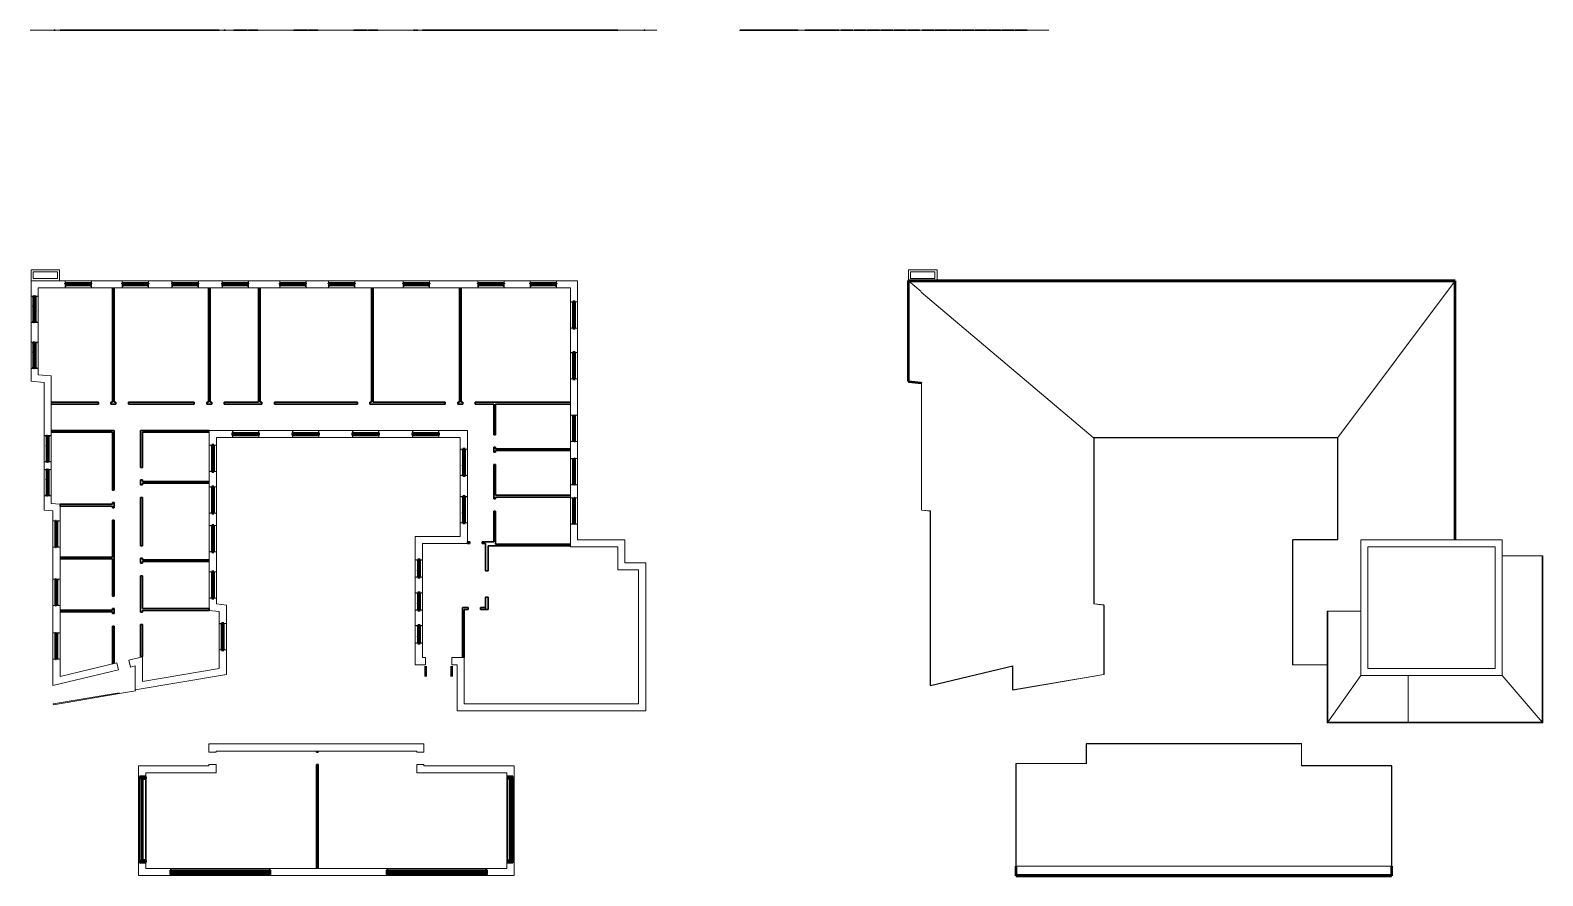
# Model space of a CAD drawing. Header units: inches. Extents: x -3048 to 2593, y -3508 to 2302.
# Drawn here: x -1541 to 2593, y -3508 to -1196 of the extents above; entities that cross this region are included whole.
import ezdxf

# ---------------------------------------------------------------- set-up
doc = ezdxf.new("R2010")
doc.units = ezdxf.units.IN
doc.header["$MEASUREMENT"] = 0
doc.linetypes.add('Dash 1_16_', pattern=[0.125, 0.0625, -0.0625])
for name, color, linetype, lineweight in [('A-CLNG', 13, 'Continuous', 30), ('A-DOOR', 31, 'Continuous', 30), ('A-DOOR-GLAZ', 31, 'Continuous', 50), ('A-FLOR-HRAL', 11, 'Continuous', 9), ('A-GLAZ', 151, 'Continuous', 30), ('A-ROOF', 132, 'Continuous', 13), ('A-ROOF-MCUT', 132, 'Continuous', 50), ('A-ROOF-OTLN', 132, 'Continuous', 9), ('A-WALL', 113, 'Continuous', 13), ('C-TOPO', 7, 'Dash 1_16_', 9), ('I-WALL', 2, 'Continuous', 30)]:
    doc.layers.add(name, color=color, linetype=linetype, lineweight=lineweight)
doc.layers.get('A-DOOR').off()

# ---------------------------------------------------------------- blocks, each defined once
blk = doc.blocks.new('Double-Glass 1 - 72_ x 78_-129571-Level 2')
at = {"layer": 'A-DOOR-GLAZ', "color": 50}
for p, q in [((-35, -42.6), (-35, -13.8)), ((35, -13.8), (35, -42.6))]:
    blk.add_line(p, q, dxfattribs=at)
blk = doc.blocks.new('Golden Proportion - Wood 6_w-135343-Level 2')
at = {"layer": 'A-GLAZ', "color": 50, "lineweight": 50}
for p, q in [((-34.8, 3), (-36, 3)), ((-34.8, 1), (-34.8, 3)), ((-32.8, 2.5), (-34.8, 2.5)), ((-34.8, 2.5), (-34.8, 1)), ((-34.8, 1), (-32.8, 1)), ((-33.5, 1), (-34.8, 1)), ((-33.5, -3), (-33.5, 1)), ((-32.8, 1), (-32.8, 2.5)), ((-9.5, 2), (-32.8, 2)), ((-32.8, 2), (-32.8, 1.5)), ((-32.8, 1.5), (-9.5, 1.5)), ((-7.5, 2.5), (-9.5, 2.5)), ((-9.5, 2.5), (-9.5, 1)), ((-9.5, 1.5), (-9.5, 2)), ((-9.5, 1), (-7.5, 1)), ((-7.5, 1), (-7.5, 2.5)), ((32.7, 2), (-7.5, 2)), ((-7.5, 2), (-7.5, 1.5)), ((-7.5, 1.5), (32.7, 1.5)), ((34.7, 2.5), (32.7, 2.5)), ((32.7, 2.5), (32.7, 1)), ((32.7, 1.5), (32.7, 2)), ((32.7, 1), (34.7, 1)), ((34.7, 1), (33.5, 1)), ((33.5, 1), (33.5, -3)), ((34.7, 3), (34.7, 1)), ((36, 3), (34.7, 3)), ((34.7, 1), (34.7, 2.5)), ((-36, -3), (-33.5, -3)), ((33.5, -3), (36, -3))]:
    blk.add_line(p, q, dxfattribs=at)
at = {"layer": 'A-GLAZ', "color": 10}
for p, q in [((34.7, 3), (-34.8, 3)), ((-32.8, 2.5), (-9.5, 2.5)), ((-9.5, 1), (-32.8, 1)), ((-7.5, 2.5), (32.7, 2.5)), ((32.7, 1), (-7.5, 1)), ((-33.5, -3), (33.5, -3))]:
    blk.add_line(p, q, dxfattribs=at)
blk = doc.blocks.new('Golden Proportion - Wood 6_w-135604-Level 2')
at = {"layer": 'A-GLAZ', "color": 50, "lineweight": 50}
for p, q in [((-36, 3), (-33.5, 3)), ((-33.5, 3), (-33.5, -1)), ((33.5, 3), (36, 3)), ((33.5, -1), (33.5, 3)), ((-34.8, -3), (-36, -3)), ((-34.8, -1), (-32.8, -1)), ((-34.8, -2.5), (-34.8, -1)), ((-33.5, -1), (-34.8, -1)), ((-34.8, -1), (-34.8, -3)), ((-32.8, -2.5), (-34.8, -2.5)), ((-32.8, -1), (-32.8, -2.5)), ((-32.8, -2), (-32.8, -1.5)), ((-32.8, -1.5), (-9.5, -1.5)), ((-9.5, -2), (-32.8, -2)), ((-9.5, -1), (-7.5, -1)), ((-9.5, -2.5), (-9.5, -1)), ((-9.5, -1.5), (-9.5, -2)), ((-7.5, -2.5), (-9.5, -2.5)), ((-7.5, -1), (-7.5, -2.5)), ((-7.5, -2), (-7.5, -1.5)), ((-7.5, -1.5), (32.7, -1.5)), ((32.7, -2), (-7.5, -2)), ((32.7, -1), (34.7, -1)), ((32.7, -2.5), (32.7, -1)), ((32.7, -1.5), (32.7, -2)), ((34.7, -2.5), (32.7, -2.5)), ((34.7, -1), (33.5, -1)), ((34.7, -1), (34.7, -2.5)), ((34.7, -3), (34.7, -1)), ((36, -3), (34.7, -3))]:
    blk.add_line(p, q, dxfattribs=at)
at = {"layer": 'A-GLAZ', "color": 10}
for p, q in [((33.5, 3), (-33.5, 3)), ((-34.8, -3), (34.7, -3)), ((-32.8, -1), (-9.5, -1)), ((-9.5, -2.5), (-32.8, -2.5)), ((-7.5, -1), (32.7, -1)), ((32.7, -2.5), (-7.5, -2.5))]:
    blk.add_line(p, q, dxfattribs=at)
blk = doc.blocks.new('Windows 1 - Windows 1-126976-Level 2')
at = {"layer": 'A-GLAZ'}
h = blk.add_hatch(color=10, dxfattribs=at)
h.paths.add_polyline_path([(575, -524.2), (575, -516.2), (577, -516.2), (577, -507.5), (572, -507.5), (572, -524.2)], flags=0)
h.paths.add_polyline_path([(802.7, -524.2), (805.7, -524.2), (805.7, -507.5), (800.7, -507.5), (800.7, -516.2), (802.7, -516.2)], flags=0)
for points in [[(802.7, -517.5), (802.7, -517), (575, -517), (575, -517.5)], [(650, -518.2), (650, -516.2), (647, -516.2), (647, -518.2)], [(730.7, -518.2), (730.7, -516.2), (727.7, -516.2), (727.7, -518.2)]]:
    blk.add_hatch(color=10, dxfattribs=at).paths.add_polyline_path(points, flags=0)
at = {"layer": 'A-GLAZ', "color": 50, "lineweight": 50}
for p, q in [((577, -507.5), (572, -507.5)), ((572, -507.5), (572, -524.2)), ((572, -524.2), (575, -524.2)), ((575, -524.2), (575, -516.2)), ((575, -516.2), (577, -516.2)), ((802.7, -517), (575, -517)), ((575, -517), (575, -517.5)), ((575, -517.5), (802.7, -517.5)), ((577, -516.2), (577, -507.5)), ((650, -516.2), (647, -516.2)), ((647, -516.2), (647, -518.2)), ((647, -518.2), (650, -518.2)), ((650, -518.2), (650, -516.2)), ((730.7, -516.2), (727.7, -516.2)), ((727.7, -516.2), (727.7, -518.2)), ((727.7, -518.2), (730.7, -518.2)), ((730.7, -518.2), (730.7, -516.2)), ((805.7, -507.5), (800.7, -507.5)), ((800.7, -507.5), (800.7, -516.2)), ((800.7, -516.2), (802.7, -516.2)), ((802.7, -516.2), (802.7, -524.2)), ((802.7, -517.5), (802.7, -517)), ((802.7, -524.2), (805.7, -524.2)), ((805.7, -524.2), (805.7, -507.5))]:
    blk.add_line(p, q, dxfattribs=at)
at = {"layer": 'A-GLAZ', "color": 10}
for p, q in [((802.7, -524.2), (575, -524.2)), ((800.7, -507.5), (577, -507.5)), ((647, -516.2), (577, -516.2)), ((727.7, -516.2), (650, -516.2)), ((800.7, -516.2), (730.7, -516.2))]:
    blk.add_line(p, q, dxfattribs=at)
blk = doc.blocks.new('Windows 2 - Windows 2-128920-Level 2')
at = {"layer": 'A-GLAZ'}
h = blk.add_hatch(color=10, dxfattribs=at)
h.paths.add_polyline_path([(572, 481.4), (576, 481.4), (576, 489.4), (574, 489.4), (574, 495.4), (572, 495.4), (572, 487.8)], flags=0)
h.paths.add_polyline_path([(801.7, 481.4), (805.7, 481.4), (805.7, 495.4), (803.7, 495.4), (803.7, 489.4), (801.7, 489.4), (801.7, 487.8)], flags=0)
h.paths.add_polyline_path([(647, 488.4), (650, 488.4), (650, 490.4), (647, 490.4)], flags=0)
h.paths.add_polyline_path([(727.7, 488.4), (730.7, 488.4), (730.7, 490.4), (727.7, 490.4)], flags=0)
blk.add_hatch(color=10, dxfattribs=at).paths.add_polyline_path([(803.7, 489.1), (803.7, 489.6), (574, 489.6), (574, 489.1)], flags=0)
at = {"layer": 'A-GLAZ', "color": 50, "lineweight": 50}
for p, q in [((574, 495.4), (572, 495.4)), ((572, 495.4), (572, 481.4)), ((572, 481.4), (576, 481.4)), ((574, 489.4), (574, 495.4)), ((803.7, 489.6), (574, 489.6)), ((574, 489.6), (574, 489.1)), ((576, 489.4), (574, 489.4)), ((574, 489.1), (803.7, 489.1)), ((576, 481.4), (576, 489.4)), ((650, 490.4), (647, 490.4)), ((647, 490.4), (647, 488.4)), ((647, 488.4), (650, 488.4)), ((650, 488.4), (650, 490.4)), ((730.7, 490.4), (727.7, 490.4)), ((727.7, 490.4), (727.7, 488.4)), ((727.7, 488.4), (730.7, 488.4)), ((730.7, 488.4), (730.7, 490.4)), ((803.7, 489.4), (801.7, 489.4)), ((801.7, 489.4), (801.7, 481.4)), ((801.7, 481.4), (805.7, 481.4)), ((803.7, 495.4), (803.7, 489.4)), ((805.7, 495.4), (803.7, 495.4)), ((803.7, 489.1), (803.7, 489.6)), ((805.7, 481.4), (805.7, 495.4))]:
    blk.add_line(p, q, dxfattribs=at)
at = {"layer": 'A-GLAZ', "color": 10}
for p, q in [((574, 495.4), (803.7, 495.4)), ((576, 481.4), (801.7, 481.4))]:
    blk.add_line(p, q, dxfattribs=at)
blk = doc.blocks.new('Golden Proportion - Wood 6_w-136416-Level 2')
at = {"layer": 'A-GLAZ', "color": 50, "lineweight": 50}
for p, q in [((-34.8, 3), (-36, 3)), ((-36, 3), (-36, -3)), ((-34.8, 1), (-34.8, 3)), ((-32.8, 2.5), (-34.8, 2.5)), ((-34.8, 2.5), (-34.8, 1)), ((-34.8, 1), (-32.8, 1)), ((-33.5, 1), (-34.8, 1)), ((-33.5, -3), (-33.5, 1)), ((-32.8, 1), (-32.8, 2.5)), ((-9.5, 2), (-32.8, 2)), ((-32.8, 2), (-32.8, 1.5)), ((-32.8, 1.5), (-9.5, 1.5)), ((-7.5, 2.5), (-9.5, 2.5)), ((-9.5, 2.5), (-9.5, 1)), ((-9.5, 1.5), (-9.5, 2)), ((-9.5, 1), (-7.5, 1)), ((-7.5, 1), (-7.5, 2.5)), ((32.7, 2), (-7.5, 2)), ((-7.5, 2), (-7.5, 1.5)), ((-7.5, 1.5), (32.7, 1.5)), ((34.7, 2.5), (32.7, 2.5)), ((32.7, 2.5), (32.7, 1)), ((32.7, 1.5), (32.7, 2)), ((32.7, 1), (34.7, 1)), ((34.7, 1), (33.5, 1)), ((33.5, 1), (33.5, -3)), ((34.7, 3), (34.7, 1)), ((36, 3), (34.7, 3)), ((34.7, 1), (34.7, 2.5)), ((36, -3), (36, 3)), ((-36, -3), (-33.5, -3)), ((33.5, -3), (36, -3))]:
    blk.add_line(p, q, dxfattribs=at)
at = {"layer": 'A-GLAZ', "color": 10}
for p, q in [((34.7, 3), (-34.8, 3)), ((-32.8, 2.5), (-9.5, 2.5)), ((-9.5, 1), (-32.8, 1)), ((-7.5, 2.5), (32.7, 2.5)), ((32.7, 1), (-7.5, 1)), ((-33.5, -3), (33.5, -3))]:
    blk.add_line(p, q, dxfattribs=at)
blk = doc.blocks.new('Golden Proportion - Wood 4_w-136637-Level 2')
at = {"layer": 'A-GLAZ', "color": 50, "lineweight": 50}
for p, q in [((-22.8, 3), (-24, 3)), ((-24, 3), (-24, -3)), ((-22.8, 1), (-22.8, 3)), ((-20.8, 2.5), (-22.8, 2.5)), ((-22.8, 2.5), (-22.8, 1)), ((-22.8, 1), (-20.8, 1)), ((-21.5, 1), (-22.8, 1)), ((-21.5, -3), (-21.5, 1)), ((-20.8, 1), (-20.8, 2.5)), ((-6.7, 2), (-20.8, 2)), ((-20.8, 2), (-20.8, 1.5)), ((-20.8, 1.5), (-6.7, 1.5)), ((-4.7, 2.5), (-6.7, 2.5)), ((-6.7, 2.5), (-6.7, 1)), ((-6.7, 1.5), (-6.7, 2)), ((-6.7, 1), (-4.7, 1)), ((-4.7, 1), (-4.7, 2.5)), ((20.7, 2), (-4.7, 2)), ((-4.7, 2), (-4.7, 1.5)), ((-4.7, 1.5), (20.7, 1.5)), ((22.7, 2.5), (20.7, 2.5)), ((20.7, 2.5), (20.7, 1)), ((20.7, 1.5), (20.7, 2)), ((20.7, 1), (22.7, 1)), ((22.7, 1), (21.5, 1)), ((21.5, 1), (21.5, -3)), ((22.7, 3), (22.7, 1)), ((24, 3), (22.7, 3)), ((22.7, 1), (22.7, 2.5)), ((24, -3), (24, 3)), ((-24, -3), (-21.5, -3)), ((21.5, -3), (24, -3))]:
    blk.add_line(p, q, dxfattribs=at)
at = {"layer": 'A-GLAZ', "color": 10}
for p, q in [((22.7, 3), (-22.8, 3)), ((-20.8, 2.5), (-6.7, 2.5)), ((-6.7, 1), (-20.8, 1)), ((-4.7, 2.5), (20.7, 2.5)), ((20.7, 1), (-4.7, 1)), ((-21.5, -3), (21.5, -3))]:
    blk.add_line(p, q, dxfattribs=at)
blk = doc.blocks.new('Golden Proportion - Wood 6_w-V1-Level 2')
at = {"layer": 'A-GLAZ', "color": 50, "lineweight": 50}
for p, q in [((-34.8, 3), (-36, 3)), ((-36, 3), (-36, -3)), ((-34.8, 1), (-34.8, 3)), ((-32.8, 2.5), (-34.8, 2.5)), ((-34.8, 2.5), (-34.8, 1)), ((-34.8, 1), (-32.8, 1)), ((-33.5, 1), (-34.8, 1)), ((-33.5, -3), (-33.5, 1)), ((-32.8, 1), (-32.8, 2.5)), ((-9.5, 2), (-32.8, 2)), ((-32.8, 2), (-32.8, 1.5)), ((-32.8, 1.5), (-9.5, 1.5)), ((-7.5, 2.5), (-9.5, 2.5)), ((-9.5, 2.5), (-9.5, 1)), ((-9.5, 1.5), (-9.5, 2)), ((-9.5, 1), (-7.5, 1)), ((-7.5, 1), (-7.5, 2.5)), ((32.7, 2), (-7.5, 2)), ((-7.5, 2), (-7.5, 1.5)), ((-7.5, 1.5), (32.7, 1.5)), ((34.7, 2.5), (32.7, 2.5)), ((32.7, 2.5), (32.7, 1)), ((32.7, 1.5), (32.7, 2)), ((32.7, 1), (34.7, 1)), ((34.7, 1), (33.5, 1)), ((33.5, 1), (33.5, -3)), ((34.7, 3), (34.7, 1)), ((36, 3), (34.7, 3)), ((34.7, 1), (34.7, 2.5)), ((36, -3), (36, 3)), ((-36, -3), (-33.5, -3)), ((33.5, -3), (36, -3))]:
    blk.add_line(p, q, dxfattribs=at)
at = {"layer": 'A-GLAZ', "color": 10}
for p, q in [((34.7, 3), (-34.8, 3)), ((-32.8, 2.5), (-9.5, 2.5)), ((-9.5, 1), (-32.8, 1)), ((-7.5, 2.5), (32.7, 2.5)), ((32.7, 1), (-7.5, 1)), ((-33.5, -3), (33.5, -3))]:
    blk.add_line(p, q, dxfattribs=at)
blk = doc.blocks.new('Chimney - Chimney-126275-Level 3')
at = {"layer": 'A-WALL', "color": 8, "lineweight": 20}
for p, q in [((-784.2, -743), (-814.2, -743)), ((-814.2, -743), (-814.2, -821)), ((-784.2, -821), (-784.2, -743)), ((-808.2, -749), (-790.2, -749)), ((-808.2, -815), (-808.2, -749)), ((-790.2, -749), (-790.2, -815)), ((-814.2, -821), (-784.2, -821)), ((-790.2, -815), (-808.2, -815))]:
    blk.add_line(p, q, dxfattribs=at)

msp = doc.modelspace()

# ---------------------------------------------------------------- hatches: boundary and pattern name
at = {"layer": 'A-GLAZ'}
h = msp.add_hatch(color=10, dxfattribs=at)
h.paths.add_polyline_path([(-1158.1, -3504), (-1156.1, -3504), (-1156.1, -3497), (-1154.8, -3497), (-1154.8, -3492), (-1158.1, -3492)], flags=0)
h.paths.add_polyline_path([(-888.4, -3497), (-887.1, -3497), (-887.1, -3504), (-885.1, -3504), (-885.1, -3492), (-888.4, -3492)], flags=0)
for points in [[(-1156.1, -3497.3), (-887.1, -3497.3), (-887.1, -3496.8), (-1156.1, -3496.8)], [(-564.5, -3497.3), (-295.5, -3497.3), (-295.5, -3496.8), (-564.5, -3496.8)]]:
    msp.add_hatch(color=10, dxfattribs=at).paths.add_polyline_path(points, flags=0)
h = msp.add_hatch(color=10, dxfattribs=at)
h.paths.add_polyline_path([(-566.5, -3504), (-564.5, -3504), (-564.5, -3497), (-563.2, -3497), (-563.2, -3492), (-566.5, -3492)], flags=0)
h.paths.add_polyline_path([(-296.8, -3492), (-296.8, -3497), (-295.5, -3497), (-295.5, -3504), (-293.5, -3504), (-293.5, -3492)], flags=0)

# ---------------------------------------------------------------- linework, layer by layer
at = {"layer": 'A-CLNG', "extrusion": (0, -1, 6.12323e-17)}
for p, q in [((-1024.8, -1195.9, 110.4), (-1459.8, -1195.9, 110.4)), ((-1459.8, -1195.9, 107.4), (-1024.8, -1195.9, 107.4)), ((-469.3, -1195.9, 110.4), (64.5, -1195.9, 110.4)), ((64.5, -1195.9, 107.4), (-469.3, -1195.9, 107.4))]:
    msp.add_line(p, q, dxfattribs=at)
at = {"layer": 'A-CLNG', "extrusion": (0, -1, 6.12323e-17), "elevation": 1195.9}
for points in [[(556.7, 42.3), (398.6, 42.3), (398.6, 45.3), (556.7, 45.3)], [(668.9, 42.3), (576.3, 42.3), (576.3, 45.3), (668.9, 45.3)]]:
    msp.add_lwpolyline(points, close=True, dxfattribs=at)
at = {"layer": 'A-FLOR-HRAL'}
for p, q in [((-1478.2, -3037.8), (-1297.8, -3007.1)), ((-1477.8, -3039.8), (-1297.4, -3009.1)), ((-1297.4, -3009.1), (-1253.8, -3001.5)), ((-1254.1, -2999.5), (-1253.8, -3001.5)), ((-1478.2, -3037.8), (-1477.8, -3039.8))]:
    msp.add_line(p, q, dxfattribs=at)
at = {"layer": 'A-GLAZ', "color": 50, "lineweight": 50}
for p, q in [((-1158.1, -3492), (-1158.1, -3504)), ((-1154.8, -3492), (-1158.1, -3492)), ((-1158.1, -3504), (-1156.1, -3504)), ((-887.1, -3496.8), (-1156.1, -3496.8)), ((-1156.1, -3504), (-1156.1, -3496.8)), ((-1156.1, -3497), (-1154.8, -3497)), ((-1156.1, -3497.3), (-887.1, -3497.3)), ((-1154.8, -3497), (-1154.8, -3492)), ((-885.1, -3492), (-888.4, -3492)), ((-888.4, -3492), (-888.4, -3497)), ((-888.4, -3497), (-887.1, -3497)), ((-887.1, -3496.8), (-887.1, -3504)), ((-887.1, -3504), (-885.1, -3504)), ((-885.1, -3504), (-885.1, -3492)), ((-566.5, -3492), (-566.5, -3504)), ((-563.2, -3492), (-566.5, -3492)), ((-566.5, -3504), (-564.5, -3504)), ((-295.5, -3496.8), (-564.5, -3496.8)), ((-564.5, -3504), (-564.5, -3496.8)), ((-564.5, -3497), (-563.2, -3497)), ((-564.5, -3497.3), (-295.5, -3497.3)), ((-563.2, -3497), (-563.2, -3492)), ((-293.5, -3492), (-296.8, -3492)), ((-296.8, -3492), (-296.8, -3497)), ((-296.8, -3497), (-295.5, -3497)), ((-295.5, -3496.8), (-295.5, -3504)), ((-295.5, -3504), (-293.5, -3504)), ((-293.5, -3504), (-293.5, -3492))]:
    msp.add_line(p, q, dxfattribs=at)
at = {"layer": 'A-GLAZ', "color": 10}
for p, q in [((-1156.1, -3504), (-887.1, -3504)), ((-888.4, -3492), (-1154.8, -3492)), ((-564.5, -3504), (-295.5, -3504)), ((-296.8, -3492), (-563.2, -3492))]:
    msp.add_line(p, q, dxfattribs=at)
at = {"layer": 'A-GLAZ', "extrusion": (0, -1, 6.12323e-17), "elevation": 1195.9}
for points in [[(-1476.2, 155.4), (-1473.2, 155.4), (-1473.2, 200), (-1476.2, 200)], [(-1476.2, 34.2), (-1473.2, 34.2), (-1473.2, 78.8), (-1476.2, 78.8)], [(-1442.9, 158.6), (-1416.9, 158.6), (-1416.9, 197), (-1442.9, 197)], [(-1413.9, 158.6), (-1377, 158.6), (-1377, 197), (-1413.9, 197)], [(-1287, 158.6), (-1261, 158.6), (-1261, 197), (-1287, 197)], [(-1258, 197), (-1220.8, 197), (-1220.8, 158.6), (-1258, 158.6)], [(-1150.9, 158.6), (-1124.8, 158.6), (-1124.8, 197), (-1150.9, 197)], [(-1121.9, 197), (-1084.7, 197), (-1084.7, 158.6), (-1121.9, 158.6)], [(-1011.4, 155.4), (-1008.4, 155.4), (-1008.4, 200), (-1011.4, 200)], [(-948, 197), (-985.1, 197), (-985.1, 158.6), (-948, 158.6)], [(-919, 158.6), (-945, 158.6), (-945, 197), (-919, 197)], [(-783.9, 197), (-821.1, 197), (-821.1, 158.6), (-783.9, 158.6)], [(-754.9, 158.6), (-781, 158.6), (-781, 197), (-754.9, 197)], [(-620.1, 197), (-657.2, 197), (-657.2, 158.6), (-620.1, 158.6)], [(-591.1, 158.6), (-617.1, 158.6), (-617.1, 197), (-591.1, 197)], [(-485.7, 155.4), (-482.7, 155.4), (-482.7, 185), (-485.7, 185)], [(-314.8, 197), (-289, 197), (-289, 158.6), (-314.8, 158.6)], [(-285.8, 158.6), (-248.9, 158.6), (-248.9, 197), (-285.8, 197)], [(-171.9, 197), (-145.9, 197), (-145.9, 158.6), (-171.9, 158.6)], [(-142.9, 158.6), (-105.8, 158.6), (-105.8, 197), (-142.9, 197)], [(136.6, 310.3), (138.7, 310.3), (138.7, 286.1), (136.6, 286.1)], [(428.4, 93.3), (454.5, 93.3), (454.5, 131.9), (428.4, 131.9)], [(674.2, 164.3), (707.1, 164.3), (707.1, 181.8), (674.2, 181.8)], [(710.7, 164.3), (743.5, 164.3), (743.5, 181.8), (710.7, 181.8)], [(746.9, 164.3), (780, 164.3), (780, 181.8), (746.9, 181.8)], [(783.4, 164.3), (816.5, 164.3), (816.5, 181.8), (783.4, 181.8)], [(819.9, 164.3), (853, 164.3), (853, 181.8), (819.9, 181.8)], [(856.4, 164.3), (889.2, 164.3), (889.2, 181.8), (856.4, 181.8)], [(896.1, 224.3), (929.1, 224.3), (929.1, 241.8), (896.1, 241.8)], [(932.3, 224.3), (965.4, 224.3), (965.4, 241.8), (932.3, 241.8)], [(968.6, 224.3), (1001.7, 224.3), (1001.7, 241.8), (968.6, 241.8)], [(1005.1, 224.3), (1038.1, 224.3), (1038.1, 241.8), (1005.1, 241.8)], [(1041.3, 224.3), (1074.4, 224.3), (1074.4, 241.8), (1041.3, 241.8)], [(1077.6, 224.3), (1110.7, 224.3), (1110.7, 241.8), (1077.6, 241.8)], [(1113.9, 224.3), (1146.9, 224.3), (1146.9, 241.8), (1113.9, 241.8)], [(1150.1, 224.3), (1183.2, 224.3), (1183.2, 241.8), (1150.1, 241.8)]]:
    msp.add_lwpolyline(points, close=True, dxfattribs=at)
for points in [[(-488.7, 197), (-493, 197), (-493, 158.6), (-488.7, 158.6)], [(398.6, 131.9), (425.5, 131.9), (425.5, 93.3), (398.6, 93.3)], [(556.7, 131.9), (552.4, 131.9), (552.4, 93.3), (556.7, 93.3)]]:
    msp.add_lwpolyline(points, dxfattribs=at)
at = {"layer": 'A-ROOF', "extrusion": (0, -1, 6.12323e-17)}
for p, q in [((-1539.1, -1195.9, 329.5), (-1541.2, -1195.9, 317.9)), ((-1541.2, -1195.9, 317.9), (-1005.4, -1195.9, 222.8)), ((-302.7, -1195.9, 329.5), (-1539.1, -1195.9, 329.5)), ((-1005.4, -1195.9, 234.7), (-1539, -1195.9, 330)), ((-1031.7, -1195.9, 239.4), (-365.7, -1195.9, 239.4)), ((-1005.4, -1195.9, 222.8), (-1005.4, -1195.9, 234.7)), ((-408.5, -1195.9, 227.5), (-1005.4, -1195.9, 227.5)), ((-302.7, -1195.9, 245.2), (-488.7, -1195.9, 192.9)), ((-346.2, -1195.9, 233), (-346.2, -1195.9, 119.5)), ((-283.2, -1195.9, 520.6), (64.5, -1195.9, 499.2)), ((64.5, -1195.9, 492.8), (-283.2, -1195.9, 514.2)), ((-64.6, -1195.9, 224.9), (-64.6, -1195.9, 119.5)), ((83.9, -1195.9, 498), (86.9, -1195.9, 497.8)), ((86.9, -1195.9, 491.4), (83.9, -1195.9, 491.6)), ((86.9, -1195.9, 497.8), (86.9, -1195.9, 491.4)), ((398.6, -1195.9, -65.6), (1242.4, -1195.9, -65.6)), ((398.6, -1195.9, 264.4), (709.1, -1195.9, 264.4)), ((670.8, -1195.9, 174.4), (398.6, -1195.9, 174.4)), ((398.6, -1195.9, 162.4), (637.1, -1195.9, 162.4)), ((670.8, -1195.9, 171.8), (556.7, -1195.9, 139.8)), ((556.7, -1195.9, 139.8), (556.7, -1195.9, 127.9)), ((556.7, -1195.9, 127.9), (670.8, -1195.9, 159.9)), ((655.2, -1195.9, 197), (742.7, -1195.9, 306.4)), ((655.2, -1195.9, 197), (892.7, -1195.9, 197)), ((892.7, -1195.9, 185), (655.2, -1195.9, 185)), ((655.2, -1195.9, 185), (655.2, -1195.9, 197)), ((670.8, -1195.9, 159.9), (670.8, -1195.9, 171.8)), ((742.7, -1195.9, 306.4), (862.8, -1195.9, 306.4)), ((742.9, -1195.9, 591.4), (742.7, -1195.9, 588.4)), ((1129.5, -1195.9, 567.5), (742.9, -1195.9, 591.4)), ((862.8, -1195.9, 257.1), (862.8, -1195.9, 366.4)), ((862.8, -1195.9, 366.4), (1129.2, -1195.9, 366.4)), ((1129.2, -1195.9, 366.4), (1216.7, -1195.9, 257.1)), ((1129.2, -1195.9, 564.5), (1129.5, -1195.9, 567.5))]:
    msp.add_line(p, q, dxfattribs=at)
at = {"layer": 'A-ROOF'}
for p, q in [((893.8, -1910.3), (859, -1880.8)), ((2352.9, -1880.8), (2032.4, -2309.3)), ((2352.9, -2588.9), (2352.9, -1880.8)), ((893.8, -1911.6), (1364.2, -2309.3)), ((859, -2155.7), (895, -2158.9)), ((895, -2158.9), (895, -2507.6)), ((1364.2, -2309.3), (2032.4, -2309.3)), ((1365.8, -2764.5), (1365.8, -2310.1)), ((2032.4, -2309.3), (2032.4, -2588.9)), ((895, -2507.6), (919, -2509.7)), ((919, -2509.7), (919, -2987.7)), ((2031.6, -2588.9), (1909.3, -2588.9)), ((1909.3, -2588.9), (1909.3, -2930.4)), ((2329.9, -2588.9), (2352.9, -2588.9)), ((2592.5, -2632.9), (2481.9, -2632.9)), ((2590.6, -2632.9), (2590.6, -3087.9)), ((1392.8, -2767.5), (1365.8, -2764.5)), ((1392.8, -2957), (1392.8, -2767.5)), ((2095.4, -2783.9), (2003.4, -2783.9)), ((2005.4, -2783.9), (2005.4, -3087.9)), ((919, -2987.7), (1144, -2933.7)), ((1144, -2934.5), (1144, -2999.5)), ((1909.3, -2930.4), (2003.4, -2930.4)), ((1144, -2999.5), (1392.8, -2957)), ((2095.4, -2960.4), (2005.4, -3087.9)), ((2224.4, -2960.4), (2224.4, -3087.9)), ((2481.9, -2960.4), (2590.6, -3087.9)), ((2005.4, -3087.9), (2590.6, -3087.9)), ((1932.9, -3147), (1345.3, -3147)), ((1345.3, -3147), (1345.3, -3200.2)), ((1932.9, -3206), (1932.9, -3147)), ((1345.3, -3201), (1153, -3201)), ((1153, -3201), (1153, -3481.3)), ((2179.1, -3206.7), (1932.9, -3206.7)), ((2179.1, -3481.3), (2179.1, -3206.7)), ((2179.1, -3481.3), (1153, -3481.3))]:
    msp.add_line(p, q, dxfattribs=at)
at = {"layer": 'A-ROOF', "extrusion": (0, -1, 6.12323e-17), "elevation": 1195.9}
msp.add_lwpolyline([(-488.7, 192.9), (-488.7, 204.9), (-302.7, 257.1), (-302.7, 245.2)], dxfattribs=at)
for points in [[(83.9, 564.5), (84.1, 567.5), (-302.4, 591.4), (-302.7, 588.4)], [(83.9, 431.6), (171.4, 322.2), (171.4, 310.3), (83.9, 419.5)], [(862.8, 245), (1216.7, 245), (1216.7, 257.1), (862.8, 257.1)]]:
    msp.add_lwpolyline(points, close=True, dxfattribs=at)
at = {"layer": 'A-ROOF-MCUT'}
for p, q in [((858.2, -1880.8), (858.2, -2155.7)), ((858.2, -1880.8), (2353.6, -1881.6)), ((859, -2155.7), (859, -1880.1)), ((2353.6, -1880.8), (859, -1880.1)), ((2353.6, -2588.9), (2353.6, -1880.8)), ((858.2, -2155.7), (859, -2155.7)), ((859, -2155.7), (858.9, -2156.4)), ((858.9, -2156.4), (893.8, -2159.5)), ((893.8, -2159.5), (893.8, -2158.7)), ((2352.9, -2588.9), (2353.6, -2588.9)), ((1153, -3481.3), (1152.3, -3481.3)), ((1152.3, -3481.3), (1152.3, -3506.8)), ((2179.9, -3506.8), (1152.3, -3506.8)), ((1153, -3507.5), (1153, -3481.3)), ((1153, -3507.5), (2179.1, -3507.5)), ((2179.9, -3481.3), (2179.1, -3481.3)), ((2179.1, -3481.3), (2179.1, -3507.5)), ((2179.9, -3506.8), (2179.9, -3481.3))]:
    msp.add_line(p, q, dxfattribs=at)
at = {"layer": 'A-ROOF-OTLN'}
for p, q in [((893.8, -2159.5), (894.9, -2159.6)), ((894.2, -2159.5), (894.2, -2507.6)), ((895, -2158.9), (894.9, -2159.6)), ((1364.2, -2310.1), (2032.4, -2310.1)), ((1366.5, -2764.5), (1366.5, -2310.1)), ((2031.6, -2309.3), (2031.6, -2588.9)), ((895, -2507.6), (894.2, -2507.6)), ((894.9, -2508.4), (895, -2507.6)), ((894.9, -2508.4), (918.9, -2510.5)), ((918.2, -2510.4), (918.2, -2987.7)), ((919, -2509.7), (918.9, -2510.5)), ((1908.6, -2588.9), (2032.4, -2588.9)), ((1908.6, -2588.9), (1908.6, -2930.4)), ((2031.6, -2588.2), (1909.3, -2588.2)), ((1909.3, -2931.2), (1909.3, -2588.2)), ((2591.4, -2632.9), (2591.4, -3088.6)), ((2592.5, -3089.8), (2592.5, -2632.9)), ((1365.8, -2764.5), (1365.9, -2763.7)), ((1366.5, -2764.5), (1365.8, -2764.5)), ((1392.9, -2766.7), (1366.5, -2763.8)), ((1392.9, -2766.7), (1392.8, -2767.5)), ((1392.8, -2767.5), (1393.5, -2767.5)), ((1393.5, -2957), (1393.5, -2767.5)), ((2003.4, -3089.8), (2003.4, -2783.9)), ((2004.6, -2783.9), (2004.6, -3088.6)), ((919.2, -2988.4), (1144.2, -2934.4)), ((1143.3, -2934.6), (1143.3, -2999.5)), ((1144, -2933.7), (1144.2, -2934.4)), ((1909.3, -2930.4), (1908.6, -2930.4)), ((1909.3, -2931.2), (2003.4, -2931.2)), ((1144.1, -3000.3), (1392.9, -2957.7)), ((1392.8, -2957), (1392.9, -2957.7)), ((1393.5, -2957), (1392.8, -2957)), ((919, -2987.7), (918.2, -2987.7)), ((919.2, -2988.4), (919, -2987.7)), ((1144, -2999.5), (1143.3, -2999.5)), ((1144.1, -3000.3), (1144, -2999.5)), ((2592.5, -3089.8), (2003.4, -3089.8)), ((2004.6, -3088.6), (2591.4, -3088.6)), ((1344.6, -3147), (1344.6, -3200.2)), ((1344.6, -3147), (1933.6, -3147)), ((1345.3, -3201), (1345.3, -3146.2)), ((1932.9, -3146.2), (1345.3, -3146.2)), ((1932.9, -3146.2), (1932.9, -3206.7)), ((1933.6, -3206), (1933.6, -3147)), ((1152.3, -3201), (1152.3, -3481.3)), ((1152.3, -3201), (1153, -3201)), ((1153, -3201), (1153, -3200.2)), ((1345.3, -3200.2), (1153, -3200.2)), ((2179.1, -3206), (1932.9, -3206)), ((2179.1, -3206), (2179.1, -3206.7)), ((2179.1, -3206.7), (2179.9, -3206.7)), ((2179.9, -3481.3), (2179.9, -3206.7))]:
    msp.add_line(p, q, dxfattribs=at)
at = {"layer": 'A-WALL', "extrusion": (0, -1, 6.12323e-17)}
for p, q in [((-1539.1, -1195.9, 317.5), (-1539.1, -1195.9, -12.5)), ((-1539.1, -1195.9, -12.5), (-1503.3, -1195.9, -12.5)), ((-1503.3, -1195.9, -12.5), (-1479.2, -1195.9, -12.5)), ((-1503.3, -1195.9, -12.5), (-1503.3, -1195.9, 311.1)), ((-1479.2, -1195.9, -12.5), (-1479.2, -1195.9, -0.6)), ((-1479.2, -1195.9, -0.6), (-1459.8, -1195.9, -0.6)), ((-1459.8, -1195.9, 34.2), (-1479.2, -1195.9, 34.2)), ((-1479.2, -1195.9, 34.2), (-1479.2, -1195.9, -0.6)), ((-1479.2, -1195.9, 34.2), (-1479.2, -1195.9, 306.8)), ((-1459.8, -1195.9, 78.8), (-1479.2, -1195.9, 78.8)), ((-1459.8, -1195.9, 155.4), (-1479.2, -1195.9, 155.4)), ((-1479.2, -1195.9, 200), (-1459.8, -1195.9, 200)), ((-1459.8, -1195.9, -0.6), (-1459.8, -1195.9, 34.2)), ((-1459.8, -1195.9, 34.2), (-1459.8, -1195.9, 303.4)), ((-1051.9, -1195.9, 230.9), (-1051.9, -1195.9, 119.5)), ((-1051.9, -1195.9, 116.5), (-1051.9, -1195.9, 110.4)), ((-1051.9, -1195.9, 107.4), (-1051.9, -1195.9, -0.6)), ((-488.7, -1195.9, 155.4), (-469.3, -1195.9, 155.4)), ((-488.7, -1195.9, 185), (-469.3, -1195.9, 185)), ((-302.7, -1195.9, 224.9), (121.7, -1195.9, 224.9)), ((-302.7, -1195.9, 224.9), (-302.7, -1195.9, 588.4)), ((-302.7, -1195.9, 588.4), (-283.2, -1195.9, 587.2)), ((-283.2, -1195.9, 587.2), (-283.2, -1195.9, 224.9)), ((64.5, -1195.9, 119.5), (64.5, -1195.9, 359.5)), ((64.5, -1195.9, 359.5), (83.9, -1195.9, 359.5)), ((83.9, -1195.9, 564.5), (64.5, -1195.9, 565.6)), ((64.5, -1195.9, 565.6), (64.5, -1195.9, 359.5)), ((83.9, -1195.9, 359.5), (83.9, -1195.9, 564.5)), ((121.7, -1195.9, 310.3), (141.3, -1195.9, 310.3)), ((121.7, -1195.9, 286.1), (141.3, -1195.9, 286.1)), ((556.7, -1195.9, 127.9), (556.7, -1195.9, 54.3)), ((668.9, -1195.9, -65.6), (668.9, -1195.9, 54.3)), ((670.8, -1195.9, 185), (670.8, -1195.9, 55.3)), ((670.8, -1195.9, 55.3), (688.5, -1195.9, 55.3)), ((670.8, -1195.9, 161.1), (892.7, -1195.9, 161.1)), ((688.5, -1195.9, 55.3), (688.5, -1195.9, -65.6)), ((742.7, -1195.9, 306.4), (742.7, -1195.9, 588.4)), ((742.7, -1195.9, 588.4), (1129.2, -1195.9, 564.5)), ((892.7, -1195.9, 161.1), (892.7, -1195.9, 245)), ((892.7, -1195.9, 221.1), (1186.6, -1195.9, 221.1)), ((1109.8, -1195.9, 54.3), (1030.5, -1195.9, 54.3)), ((1030.5, -1195.9, 54.3), (1030.5, -1195.9, -65.6)), ((1109.8, -1195.9, -65.6), (1109.8, -1195.9, 54.3)), ((1186.6, -1195.9, 54.3), (1129.2, -1195.9, 54.3)), ((1129.2, -1195.9, 54.3), (1129.2, -1195.9, -65.6)), ((1129.2, -1195.9, 564.5), (1129.2, -1195.9, 366.4)), ((1186.6, -1195.9, 245), (1186.6, -1195.9, 54.3))]:
    msp.add_line(p, q, dxfattribs=at)
at = {"layer": 'A-WALL'}
for p, q in [((-1539.1, -1850.8), (-1539.1, -2155.7)), ((-1461.1, -1850.8), (-1539.1, -1850.8)), ((-1533.1, -1874.8), (-1533.1, -1856.8)), ((-1533.1, -1856.8), (-1467.1, -1856.8)), ((-1467.1, -1856.8), (-1467.1, -1874.8)), ((-1461.1, -1880.8), (-1461.1, -1850.8)), ((-45.2, -1880.8), (-1539.1, -1880.8)), ((-1467.1, -1874.8), (-1533.1, -1874.8)), ((-1519.6, -2137.8), (-1519.6, -1900.3)), ((-1519.6, -1900.3), (-64.7, -1900.3)), ((-1445.9, -1900.3), (-1445.9, -1880.8)), ((-1373.9, -1880.8), (-1373.9, -1900.3)), ((-1289.9, -1900.3), (-1289.9, -1880.8)), ((-1217.9, -1880.8), (-1217.9, -1900.3)), ((-1153.8, -1900.3), (-1153.8, -1880.8)), ((-1081.8, -1880.8), (-1081.8, -1900.3)), ((-1017.1, -1900.3), (-1017.1, -1880.8)), ((-945.1, -1880.8), (-945.1, -1900.3)), ((-859.5, -1900.3), (-859.5, -1880.8)), ((-787.5, -1880.8), (-787.5, -1900.3)), ((-726, -1900.3), (-726, -1880.8)), ((-654, -1880.8), (-654, -1900.3)), ((-522, -1900.3), (-522, -1880.8)), ((-450, -1880.8), (-450, -1900.3)), ((-318, -1900.3), (-318, -1880.8)), ((-246, -1880.8), (-246, -1900.3)), ((-175, -1900.3), (-175, -1880.8)), ((-103, -1880.8), (-103, -1900.3)), ((-64.7, -1900.3), (-64.7, -2608.4)), ((-45.2, -2588.9), (-45.2, -1880.8)), ((-1539.1, -1922.6), (-1519.6, -1922.6)), ((-64.7, -1938.6), (-45.2, -1938.6)), ((-1519.6, -1994.6), (-1539.1, -1994.6)), ((-45.2, -2010.6), (-64.7, -2010.6)), ((-1539.1, -2048.6), (-1519.6, -2048.6)), ((-64.7, -2077.4), (-45.2, -2077.4)), ((-1519.6, -2120.6), (-1539.1, -2120.6)), ((-1483.6, -2141), (-1519.6, -2137.8)), ((-1483.6, -2489.8), (-1483.6, -2141)), ((-45.2, -2149.4), (-64.7, -2149.4)), ((-1539.1, -2155.7), (-1503.1, -2158.9)), ((-1503.1, -2158.9), (-1503.1, -2507.6)), ((-64.7, -2248.6), (-45.2, -2248.6)), ((-1503.1, -2304.3), (-1483.6, -2304.3)), ((-1051.8, -2289.8), (-1051.8, -2781.9)), ((-346.3, -2289.8), (-1051.8, -2289.8)), ((-1032.3, -2764.5), (-1032.3, -2309.3)), ((-1032.3, -2309.3), (-365.8, -2309.3)), ((-988.1, -2309.3), (-988.1, -2289.8)), ((-916.1, -2289.8), (-916.1, -2309.3)), ((-824.1, -2309.3), (-824.1, -2289.8)), ((-752.1, -2289.8), (-752.1, -2309.3)), ((-660.1, -2309.3), (-660.1, -2289.8)), ((-588.1, -2289.8), (-588.1, -2309.3)), ((-496.1, -2309.3), (-496.1, -2289.8)), ((-424.1, -2289.8), (-424.1, -2309.3)), ((-365.8, -2309.3), (-365.8, -2579.8)), ((-346.3, -2594.5), (-346.3, -2289.8)), ((-1051.8, -2330.1), (-1032.3, -2330.1)), ((-365.8, -2341.6), (-346.3, -2341.6)), ((-45.2, -2320.6), (-64.7, -2320.6)), ((-1483.6, -2376.3), (-1503.1, -2376.3)), ((-1503.1, -2396.6), (-1483.6, -2396.6)), ((-64.7, -2366.6), (-45.2, -2366.6)), ((-1032.3, -2402.1), (-1051.8, -2402.1)), ((-346.3, -2413.6), (-365.8, -2413.6)), ((-45.2, -2438.6), (-64.7, -2438.6)), ((-1483.6, -2468.6), (-1503.1, -2468.6)), ((-1051.8, -2444.1), (-1032.3, -2444.1)), ((-365.8, -2470.9), (-346.3, -2470.9)), ((-64.7, -2473.9), (-45.2, -2473.9)), ((-1503.1, -2507.6), (-1479.1, -2509.7)), ((-1459.6, -2491.9), (-1483.6, -2489.8)), ((-1479.1, -2509.7), (-1479.1, -2987.7)), ((-1459.6, -2963), (-1459.6, -2491.9)), ((-1032.3, -2516.1), (-1051.8, -2516.1)), ((-1479.1, -2537.1), (-1459.6, -2537.1)), ((-1051.8, -2550.2), (-1032.3, -2550.2)), ((-346.3, -2542.9), (-365.8, -2542.9)), ((-45.2, -2545.9), (-64.7, -2545.9)), ((-365.8, -2579.8), (-488.8, -2579.8)), ((-488.8, -2579.8), (-488.8, -2930.4)), ((-469.3, -2599.3), (-346.3, -2599.3)), ((-469.3, -2910.9), (-469.3, -2599.3)), ((83.8, -2588.9), (-45.2, -2588.9)), ((83.8, -2588.9), (83.8, -2651.7)), ((2095.4, -2588.9), (2095.4, -2960.4)), ((2481.9, -2588.9), (2095.4, -2588.9)), ((2481.9, -2588.9), (2481.9, -2960.4)), ((-1459.6, -2609.1), (-1479.1, -2609.1)), ((-1032.3, -2622.2), (-1051.8, -2622.2)), ((-488.8, -2643.6), (-469.3, -2643.6)), ((-64.7, -2608.4), (64.3, -2608.4)), ((64.3, -2608.4), (64.3, -2671.2)), ((2114.9, -2608.4), (2462.4, -2608.4)), ((2114.9, -2940.9), (2114.9, -2608.4)), ((2462.4, -2608.4), (2462.4, -2940.9)), ((-1051.8, -2676.2), (-1032.3, -2676.2)), ((64.3, -2671.2), (121.5, -2671.2)), ((141, -2651.7), (83.8, -2651.7)), ((121.5, -2671.2), (121.5, -3037.2)), ((141, -3056.7), (141, -2651.7)), ((-1479.1, -2696.7), (-1459.6, -2696.7)), ((-469.3, -2691.6), (-488.8, -2691.6)), ((-1459.6, -2768.7), (-1479.1, -2768.7)), ((-1032.3, -2748.2), (-1051.8, -2748.2)), ((-1005.3, -2767.5), (-1032.3, -2764.5)), ((-1005.3, -2957), (-1005.3, -2767.5)), ((-488.8, -2733.6), (-469.3, -2733.6)), ((-1051.8, -2781.9), (-1024.8, -2784.9)), ((-1024.8, -2784.9), (-1024.8, -2940.5)), ((-469.3, -2781.6), (-488.8, -2781.6)), ((-1479.1, -2843.8), (-1459.6, -2843.8)), ((-1024.8, -2817.7), (-1005.3, -2817.7)), ((-488.8, -2823.6), (-469.3, -2823.6)), ((-1005.3, -2889.7), (-1024.8, -2889.7)), ((-469.3, -2871.6), (-488.8, -2871.6)), ((-1459.6, -2915.8), (-1479.1, -2915.8)), ((-1304.6, -2925.7), (-1459.6, -2963)), ((-1300, -2944.7), (-1304.6, -2925.7)), ((-1234.6, -2909), (-1271.5, -2917.8)), ((-1271.5, -2917.8), (-1267, -2936.8)), ((-1267, -2936.8), (-1254.1, -2933.7)), ((-1254.1, -2933.7), (-1254.1, -2999.5)), ((-1234.6, -2976.4), (-1234.6, -2909)), ((-488.8, -2930.4), (-461, -2930.4)), ((-461, -2910.9), (-469.3, -2910.9)), ((-461, -2930.4), (-461, -2910.9)), ((-389, -2910.9), (-389, -2930.4)), ((-355.3, -2910.9), (-389, -2910.9)), ((-389, -2930.4), (-374.8, -2930.4)), ((-374.8, -2930.4), (-374.8, -3056.7)), ((-355.3, -2910.9), (-355.3, -3037.2)), ((-1479.1, -2987.7), (-1300, -2944.7)), ((-1254.1, -2999.5), (-1005.3, -2957)), ((-1024.8, -2940.5), (-1234.6, -2976.4)), ((2095.4, -2960.4), (2114.9, -2960.4)), ((2481.9, -2960.4), (2095.4, -2960.4)), ((2462.4, -2940.9), (2114.9, -2940.9)), ((-374.8, -3056.7), (141, -3056.7)), ((121.5, -3037.2), (-355.3, -3037.2)), ((-465.3, -3147), (-1052.8, -3147)), ((-1052.8, -3147), (-1052.8, -3169.5)), ((-1033.3, -3169.5), (-1052.8, -3169.5)), ((-1033.3, -3166.5), (-484.8, -3166.5)), ((-1033.3, -3166.5), (-1033.3, -3169.5)), ((-484.8, -3166.5), (-484.8, -3169.5)), ((-484.8, -3169.5), (-465.3, -3169.5)), ((-465.3, -3169.5), (-465.3, -3147)), ((-1052.8, -3206.7), (-1245.1, -3206.7)), ((-1245.1, -3206.7), (-1245.1, -3506.8)), ((-1052.8, -3206.7), (-1052.8, -3203.5)), ((-1052.8, -3203.5), (-1033.3, -3203.5)), ((-1033.3, -3226.2), (-1033.3, -3203.5)), ((-465.3, -3203.5), (-484.8, -3203.5)), ((-484.8, -3203.5), (-484.8, -3226.2)), ((-465.3, -3206.7), (-465.3, -3203.5)), ((-219, -3206.7), (-465.3, -3206.7)), ((-219, -3506.8), (-219, -3206.7)), ((-1245.1, -3237), (-1225.6, -3237)), ((-1225.6, -3226.2), (-1033.3, -3226.2)), ((-1225.6, -3237), (-1225.6, -3226.2)), ((-484.8, -3226.2), (-238.5, -3226.2)), ((-238.5, -3226.2), (-238.5, -3487.3)), ((-238.5, -3237), (-219, -3237)), ((-1225.6, -3470.8), (-1245.1, -3470.8)), ((-1225.6, -3487.3), (-1225.6, -3470.8)), ((-219, -3470.8), (-238.5, -3470.8)), ((-1245.1, -3506.8), (-219, -3506.8)), ((-238.5, -3487.3), (-1225.6, -3487.3)), ((-1158.1, -3506.8), (-1158.1, -3487.3)), ((-885.1, -3487.3), (-885.1, -3506.8)), ((-566.5, -3506.8), (-566.5, -3487.3)), ((-293.5, -3487.3), (-293.5, -3506.8))]:
    msp.add_line(p, q, dxfattribs=at)
at = {"layer": 'A-WALL', "extrusion": (0, -1, 6.12323e-17), "elevation": 1195.9}
for points in [[(-1374, 155.4), (-1445.9, 155.4), (-1445.9, 200), (-1374, 200)], [(-1217.9, 155.4), (-1290, 155.4), (-1290, 200), (-1217.9, 200)], [(-1081.8, 155.4), (-1153.9, 155.4), (-1153.9, 200), (-1081.8, 200)], [(-1005.4, -12.5), (-1024.8, -12.5), (-1024.8, 155.4), (-1005.4, 155.4)], [(-1005.4, 222.8), (-1005.4, 200), (-1024.8, 200), (-1024.8, 226.2)], [(-988.1, 155.4), (-916, 155.4), (-916, 200), (-988.1, 200)], [(-824, 155.4), (-751.9, 155.4), (-751.9, 200), (-824, 200)], [(-660.2, 155.4), (-588.1, 155.4), (-588.1, 200), (-660.2, 200)], [(-469.3, -12.5), (-469.3, 198.4), (-488.7, 192.9), (-488.7, -12.5)], [(-317.8, 200), (-245.9, 200), (-245.9, 155.4), (-317.8, 155.4)], [(-174.9, 200), (-102.8, 200), (-102.8, 155.4), (-174.9, 155.4)], [(64.5, -12.5), (83.9, -12.5), (83.9, 119.5), (64.5, 119.5)], [(556.7, -65.6), (576.3, -65.6), (576.3, 51.3), (556.7, 51.3)]]:
    msp.add_lwpolyline(points, close=True, dxfattribs=at)
for points in [[(-1024.8, 155.4), (-1024.8, 200)], [(-1005.4, 155.4), (-1005.4, 200)], [(-488.7, 200), (-495.9, 200), (-495.9, 155.4), (-488.7, 155.4)], [(83.9, 119.5), (141.3, 119.5), (141.3, 348), (121.7, 372.3), (121.7, 119.5)], [(398.6, 134.9), (457.5, 134.9), (457.5, 90.3), (398.6, 90.3)], [(556.7, 134.9), (549.4, 134.9), (549.4, 90.3), (556.7, 90.3)]]:
    msp.add_lwpolyline(points, dxfattribs=at)
at = {"layer": 'C-TOPO', "extrusion": (0, -1, 6.12323e-17)}
msp.add_arc((-730.5, -3886.3, 1195.9), 4015.3, 86.5475, 93.9256, dxfattribs=at)
at = {"layer": 'I-WALL', "extrusion": (0, -1, 6.12323e-17)}
for p, q in [((-1326.7, -1195.9, -0.6), (-1326.7, -1195.9, 107.4)), ((-1283.6, -1195.9, -0.6), (-1283.6, -1195.9, 107.4)), ((-1239.4, -1195.9, -0.6), (-1239.4, -1195.9, 107.4)), ((-1234.7, -1195.9, -0.6), (-1234.7, -1195.9, 107.4))]:
    msp.add_line(p, q, dxfattribs=at)
at = {"layer": 'I-WALL'}
for p, q in [((-1316.4, -1900.3), (-1316.4, -2213)), ((-1311.5, -2213), (-1311.5, -1900.3)), ((-1054.3, -1900.3), (-1054.3, -2213)), ((-1049.4, -2213), (-1049.4, -1900.3)), ((-917.5, -1900.3), (-917.5, -2213)), ((-912.6, -2213), (-912.6, -1900.3)), ((-608.5, -1900.3), (-608.5, -2213)), ((-603.6, -2213), (-603.6, -1900.3)), ((-368.5, -1900.3), (-368.5, -2213)), ((-363.6, -2213), (-363.6, -1900.3)), ((-1354.9, -2213), (-1483.6, -2213)), ((-1483.6, -2217.8), (-1354.9, -2217.8)), ((-1354.9, -2217.8), (-1354.9, -2213)), ((-1316.4, -2213), (-1320.9, -2213)), ((-1320.9, -2213), (-1320.9, -2217.8)), ((-1320.9, -2217.8), (-1306.9, -2217.8)), ((-1306.9, -2213), (-1311.5, -2213)), ((-1306.9, -2217.8), (-1306.9, -2213)), ((-1092.9, -2213), (-1272.9, -2213)), ((-1272.9, -2213), (-1272.9, -2217.8)), ((-1272.9, -2217.8), (-1092.8, -2217.8)), ((-1092.8, -2217.8), (-1092.8, -2213)), ((-1054.3, -2213), (-1058.8, -2213)), ((-1058.8, -2213), (-1058.8, -2217.8)), ((-1058.8, -2217.8), (-1044.8, -2217.8)), ((-1044.8, -2213), (-1049.4, -2213)), ((-1044.8, -2217.8), (-1044.8, -2213)), ((-917.5, -2213), (-1010.8, -2213)), ((-1010.8, -2213), (-1010.8, -2217.8)), ((-1010.8, -2217.8), (-908.1, -2217.8)), ((-908.1, -2213), (-912.6, -2213)), ((-908.1, -2217.8), (-908.1, -2213)), ((-647, -2213), (-874.1, -2213)), ((-874.1, -2213), (-874.1, -2217.8)), ((-874.1, -2217.8), (-647, -2217.8)), ((-647, -2217.8), (-647, -2213)), ((-608.5, -2213), (-613, -2213)), ((-613, -2213), (-613, -2217.8)), ((-613, -2217.8), (-407, -2217.8)), ((-407, -2213), (-603.6, -2213)), ((-407, -2217.8), (-407, -2213)), ((-368.5, -2213), (-373, -2213)), ((-373, -2213), (-373, -2217.8)), ((-373, -2217.8), (-359, -2217.8)), ((-359, -2213), (-363.6, -2213)), ((-359, -2217.8), (-359, -2213)), ((-64.7, -2213), (-325, -2213)), ((-325, -2213), (-325, -2217.8)), ((-325, -2217.8), (-274.3, -2217.8)), ((-274.3, -2217.8), (-274.3, -2301.6)), ((-269.4, -2217.8), (-64.7, -2217.8)), ((-269.4, -2301.6), (-269.4, -2217.8)), ((-1311.5, -2289.8), (-1483.6, -2289.8)), ((-1483.6, -2294.7), (-1316.4, -2294.7)), ((-1316.4, -2294.7), (-1316.4, -2453.3)), ((-1311.5, -2453.3), (-1311.5, -2289.8)), ((-1051.8, -2289.8), (-1239.5, -2289.8)), ((-1239.5, -2289.8), (-1239.5, -2391.1)), ((-1234.6, -2294.7), (-1051.8, -2294.7)), ((-1234.6, -2391.1), (-1234.6, -2294.7)), ((-274.3, -2301.6), (-269.4, -2301.6)), ((-269.4, -2335.6), (-274.3, -2335.6)), ((-274.3, -2335.6), (-274.3, -2349.6)), ((-274.3, -2349.6), (-269.4, -2349.6)), ((-269.4, -2340.1), (-269.4, -2335.6)), ((-64.7, -2340.1), (-269.4, -2340.1)), ((-269.4, -2349.6), (-269.4, -2345)), ((-269.4, -2345), (-64.7, -2345)), ((-1239.5, -2391.1), (-1234.6, -2391.1)), ((-269.4, -2383.6), (-274.3, -2383.6)), ((-274.3, -2383.6), (-274.3, -2476.7)), ((-269.4, -2467.3), (-269.4, -2383.6)), ((-1239.5, -2425.1), (-1239.5, -2439.1)), ((-1234.6, -2425.1), (-1239.5, -2425.1)), ((-1234.6, -2429.6), (-1234.6, -2425.1)), ((-1051.8, -2429.6), (-1234.6, -2429.6)), ((-1234.6, -2439.1), (-1234.6, -2434.5)), ((-1234.6, -2434.5), (-1051.8, -2434.5)), ((-1316.4, -2453.3), (-1311.5, -2453.3)), ((-1239.5, -2439.1), (-1234.6, -2439.1)), ((-1239.5, -2473.1), (-1239.5, -2605.2)), ((-1234.6, -2473.1), (-1239.5, -2473.1)), ((-1234.6, -2605.2), (-1234.6, -2473.1)), ((-274.3, -2476.7), (-269.4, -2476.7)), ((-64.7, -2467.3), (-269.4, -2467.3)), ((-269.4, -2476.7), (-269.4, -2472.2)), ((-269.4, -2472.2), (-64.7, -2472.2)), ((-1316.4, -2491.9), (-1459.6, -2491.9)), ((-1459.6, -2491.9), (-1459.6, -2496.7)), ((-1459.6, -2496.7), (-1316.4, -2496.7)), ((-1316.4, -2487.3), (-1316.4, -2491.9)), ((-1311.5, -2487.3), (-1316.4, -2487.3)), ((-1316.4, -2496.7), (-1316.4, -2501.3)), ((-1316.4, -2501.3), (-1311.5, -2501.3)), ((-1311.5, -2501.3), (-1311.5, -2487.3)), ((-269.4, -2510.7), (-274.3, -2510.7)), ((-274.3, -2510.7), (-274.3, -2594.5)), ((-269.4, -2600.8), (-269.4, -2510.7)), ((-1316.4, -2535.3), (-1316.4, -2636.6)), ((-1311.5, -2535.3), (-1316.4, -2535.3)), ((-1311.5, -2742.8), (-1311.5, -2535.3)), ((-340.2, -2594.5), (-346.3, -2594.5)), ((-346.3, -2594.5), (-346.3, -2599.3)), ((-346.3, -2599.3), (-340.2, -2599.3)), ((-340.2, -2599.3), (-340.2, -2594.5)), ((-274.3, -2594.5), (-306.2, -2594.5)), ((-306.2, -2594.5), (-306.2, -2599.3)), ((-306.2, -2599.3), (-297, -2599.3)), ((-297, -2599.3), (-297, -2674.2)), ((-64.7, -2600.8), (-269.4, -2600.8)), ((-1316.4, -2636.6), (-1459.6, -2636.6)), ((-1459.6, -2641.5), (-1316.4, -2641.5)), ((-1316.4, -2641.5), (-1316.4, -2742.8)), ((-1239.5, -2605.2), (-1234.6, -2605.2)), ((-1239.5, -2639.2), (-1239.5, -2653.2)), ((-1234.6, -2639.2), (-1239.5, -2639.2)), ((-1234.6, -2643.8), (-1234.6, -2639.2)), ((-1051.8, -2643.8), (-1234.6, -2643.8)), ((-64.7, -2605.7), (-289.4, -2605.7)), ((-289.4, -2674.2), (-289.4, -2605.7)), ((-1239.5, -2653.2), (-1234.6, -2653.2)), ((-1234.6, -2653.2), (-1234.6, -2648.7)), ((-1234.6, -2648.7), (-1051.8, -2648.7)), ((-297, -2674.2), (-289.4, -2674.2)), ((-1239.5, -2687.2), (-1239.5, -2786.5)), ((-1234.6, -2687.2), (-1239.5, -2687.2)), ((-1234.6, -2777), (-1234.6, -2687.2)), ((-1316.4, -2742.8), (-1311.5, -2742.8)), ((-289.4, -2746.2), (-297, -2746.2)), ((-297, -2746.2), (-297, -2779.4)), ((-289.4, -2779.4), (-289.4, -2746.2)), ((-1316.4, -2781.4), (-1459.6, -2781.4)), ((-1459.6, -2786.3), (-1316.4, -2786.3)), ((-1316.4, -2776.8), (-1316.4, -2781.4)), ((-1311.5, -2776.8), (-1316.4, -2776.8)), ((-1316.4, -2786.3), (-1316.4, -2790.8)), ((-1316.4, -2790.8), (-1311.5, -2790.8)), ((-1311.5, -2790.8), (-1311.5, -2776.8)), ((-1239.5, -2786.5), (-1234.6, -2786.5)), ((-1051.8, -2777), (-1234.6, -2777)), ((-1234.6, -2786.5), (-1234.6, -2781.9)), ((-1234.6, -2781.9), (-1051.8, -2781.9)), ((-1051.8, -2781.9), (-1051.8, -2777)), ((-344.7, -2774.5), (-360.1, -2774.5)), ((-360.1, -2774.5), (-360.1, -2910.9)), ((-355.3, -2779.4), (-344.7, -2779.4)), ((-355.3, -2910.9), (-355.3, -2779.4)), ((-344.7, -2779.4), (-344.7, -2774.5)), ((-297, -2774.5), (-310.7, -2774.5)), ((-310.7, -2774.5), (-310.7, -2779.4)), ((-310.7, -2779.4), (-289.4, -2779.4)), ((-1316.4, -2824.8), (-1316.4, -2928.6)), ((-1311.5, -2824.8), (-1316.4, -2824.8)), ((-1311.5, -2927.4), (-1311.5, -2824.8)), ((-1239.5, -2820.5), (-1239.5, -2907.8)), ((-1234.6, -2820.5), (-1239.5, -2820.5)), ((-1234.6, -2907.8), (-1234.6, -2820.5)), ((-1239.5, -2907.8), (-1234.6, -2907.8)), ((-759, -3166.5), (-759, -3169.5)), ((-754.1, -3169.5), (-759, -3169.5)), ((-754.1, -3166.5), (-754.1, -3169.5)), ((-759, -3203.5), (-759, -3487.3)), ((-759, -3203.5), (-754.1, -3203.5)), ((-754.1, -3203.5), (-754.1, -3487.3))]:
    msp.add_line(p, q, dxfattribs=at)

# ---------------------------------------------------------------- block references
at = {"layer": 'A-DOOR'}
msp.add_blockref('Double-Glass 1 - 72_ x 78_-129571-Level 2', (-425, -2920.6), dxfattribs=at)
at = {"layer": 'A-GLAZ'}
for p in [(-1409.9, -1890.6), (-1253.9, -1890.6), (-1117.8, -1890.6), (-981.1, -1890.6), (-823.5, -1890.6), (-690, -1890.6), (-486, -1890.6), (-282, -1890.6), (-139, -1890.6)]:
    msp.add_blockref('Golden Proportion - Wood 6_w-135343-Level 2', p, dxfattribs=at)
for name, p, rotation in [('Golden Proportion - Wood 6_w-135604-Level 2', (-1529.4, -1958.6), 270), ('Golden Proportion - Wood 6_w-V1-Level 2', (-55, -1974.6), 270), ('Golden Proportion - Wood 6_w-135604-Level 2', (-1529.4, -2084.6), 270), ('Golden Proportion - Wood 6_w-V1-Level 2', (-55, -2113.4), 270), ('Golden Proportion - Wood 6_w-135343-Level 2', (-55, -2284.6), 270), ('Golden Proportion - Wood 6_w-135604-Level 2', (-1493.4, -2340.3), 270), ('Golden Proportion - Wood 6_w-136416-Level 2', (-952.1, -2299.6), 180), ('Golden Proportion - Wood 6_w-136416-Level 2', (-788.1, -2299.6), 180), ('Golden Proportion - Wood 6_w-136416-Level 2', (-624.1, -2299.6), 180), ('Golden Proportion - Wood 6_w-136416-Level 2', (-460.1, -2299.6), 180), ('Golden Proportion - Wood 6_w-136416-Level 2', (-1042.1, -2366.1), 270), ('Golden Proportion - Wood 6_w-136416-Level 2', (-356, -2377.6), 89.99999999999999), ('Golden Proportion - Wood 6_w-135604-Level 2', (-1493.4, -2432.6), 270), ('Golden Proportion - Wood 6_w-135343-Level 2', (-55, -2402.6), 270), ('Golden Proportion - Wood 6_w-136416-Level 2', (-1042.1, -2480.1), 270), ('Golden Proportion - Wood 6_w-136416-Level 2', (-356, -2506.9), 89.99999999999999), ('Golden Proportion - Wood 6_w-135343-Level 2', (-55, -2509.9), 270), ('Golden Proportion - Wood 6_w-135343-Level 2', (-1469.4, -2573.1), 89.99999999999999), ('Golden Proportion - Wood 6_w-136416-Level 2', (-1042.1, -2586.2), 270), ('Golden Proportion - Wood 4_w-136637-Level 2', (-479, -2667.6), 89.99999999999999), ('Golden Proportion - Wood 6_w-136416-Level 2', (-1042.1, -2712.2), 270), ('Golden Proportion - Wood 6_w-135343-Level 2', (-1469.4, -2732.7), 89.99999999999999), ('Golden Proportion - Wood 4_w-136637-Level 2', (-479, -2757.6), 89.99999999999999), ('Golden Proportion - Wood 6_w-135343-Level 2', (-1469.4, -2879.8), 89.99999999999999), ('Golden Proportion - Wood 6_w-136416-Level 2', (-1015.1, -2853.7), 270), ('Golden Proportion - Wood 4_w-136637-Level 2', (-479, -2847.6), 89.99999999999999), ('Windows 1 - Windows 1-126976-Level 2', (-718.1, -2665), 270), ('Windows 2 - Windows 2-128920-Level 2', (-718.1, -2665), 270)]:
    msp.add_blockref(name, p, dxfattribs=dict(at, rotation=rotation))
at = {"layer": 'A-WALL', "rotation": 270}
msp.add_blockref('Chimney - Chimney-126275-Level 3', (1680, -2665), dxfattribs=at)

doc.saveas('drawing.dxf')
